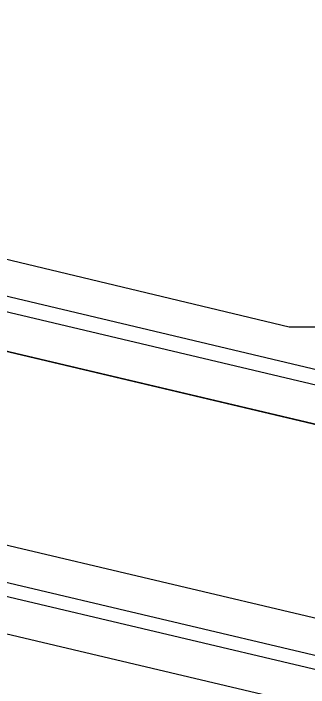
# Model space of a CAD drawing. Header units: feet. Extents: x -84 to 198, y -22 to 181.
# Drawn here: x 122.299 to 123.349, y 111.055 to 113.453 of the extents above; entities that cross this region are included whole.
import ezdxf

# ---------------------------------------------------------------- set-up
doc = ezdxf.new("R2010")
doc.units = ezdxf.units.FT
doc.layers.add('A-AREA-UNIDAD', color=30, linetype='CONTINUOUS')
doc.layers.add('A-LINEA', color=7, linetype='CONTINUOUS')

msp = doc.modelspace()

# ---------------------------------------------------------------- linework, layer by layer
at = {"layer": 'A-AREA-UNIDAD'}
for points in [[(88, 128.2844), (94.848, 126.6844), (94.928, 125.6533), (94.72, 124.8889), (98.688, 124.0178), (98.88, 125.4578), (99.872, 125.4933), (100.032, 124.0533), (99.68, 123.6444), (99.36, 123.6444), (99.36, 122.9333), (98.96, 122.8978), (97.952, 118.3289), (100.08, 117.9733), (100.192, 117.8133), (106.752, 116.2489), (106.752, 115.7689), (106.912, 115.8933), (114.4, 114.0978), (115.488, 114.2044), (123.28, 112.3378), (124.288, 112.3378), (124.352, 111.8933), (135.968, 109.1733)], [(135.76, 108.4089), (135.328, 106.4178), (135.12, 106.1689), (134.112, 106.3644), (133.888, 106.8089), (133.632, 106.4889), (130.592, 107.2178), (130.432, 107.4489), (130.912, 109.4044), (129.84, 109.4578), (114.64, 113.0489), (114.128, 111.0044), (112.128, 111.1644), (111.168, 106.9689), (110.912, 106.9333), (110.848, 105.6533), (109.792, 101.4044), (108.8, 101.4044), (103.712, 102.5778), (103.648, 102.8444), (96.512, 104.5333), (95.52, 100.5689), (94.448, 100.5689), (92.192, 101.0489)]]:
    msp.add_lwpolyline(points, dxfattribs=at)
at = {"layer": 'A-LINEA'}
for p, q in [((97.7467, 118.2578), (123.4133, 112.1778)), ((123.4, 112.1244), (97.6933, 118.2178)), ((114.5733, 114.0711), (131.1067, 110.1644)), ((114.5733, 114.0711), (127.1067, 111.1111)), ((114.4133, 113.4178), (130.96, 109.5111)), ((130.7867, 109.4178), (114.52, 113.2578)), ((114.56, 113.2044), (130.7333, 109.3778))]:
    msp.add_line(p, q, dxfattribs=at)

doc.saveas('drawing.dxf')
